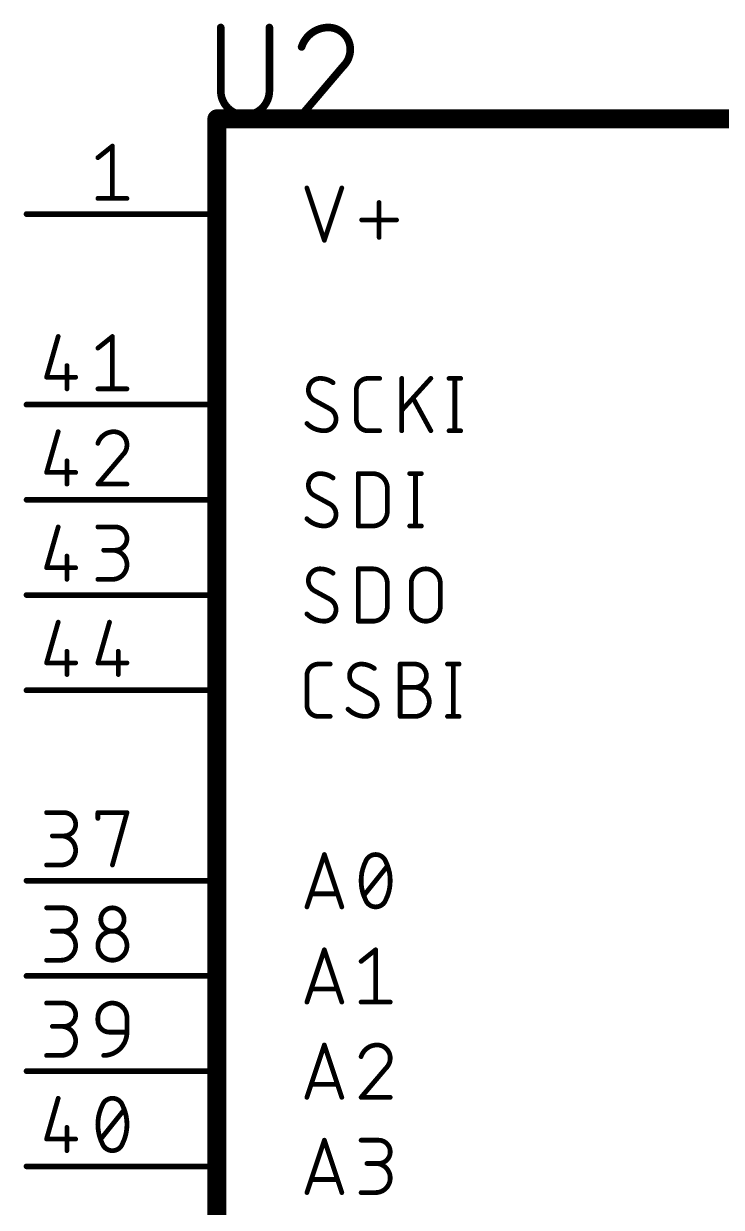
# Model space of a CAD drawing. Extents: x -75 to 101, y 0 to 115.
# Drawn here: x 63.42 to 82.04, y 75.11 to 106.68 of the extents above; entities that cross this region are included whole.
import ezdxf

# ---------------------------------------------------------------- set-up
doc = ezdxf.new("R2010")
doc.units = 0
doc.layers.add('94', color=12, linetype='CONTINUOUS')
doc.layers.add('95', color=251, linetype='CONTINUOUS')

msp = doc.modelspace()

# ---------------------------------------------------------------- linework, layer by layer
at = {"layer": '94'}
for points, const_width in [([(68.58, 7.62), (68.58, 104.14)], 0.508), ([(68.58, 104.14), (88.9, 104.14)], 0.508), ([(63.5, 101.6), (68.58, 101.6)], 0.1524), ([(63.5, 96.52), (68.58, 96.52)], 0.1524), ([(63.5, 93.98), (68.58, 93.98)], 0.1524), ([(63.5, 91.44), (68.58, 91.44)], 0.1524), ([(63.5, 88.9), (68.58, 88.9)], 0.1524), ([(63.5, 83.82), (68.58, 83.82)], 0.1524), ([(63.5, 81.28), (68.58, 81.28)], 0.1524), ([(63.5, 78.74), (68.58, 78.74)], 0.1524), ([(63.5, 76.2), (68.58, 76.2)], 0.1524)]:
    msp.add_lwpolyline(points, dxfattribs=dict(at, const_width=const_width))
for points, const_width in [([(68.707, 104.14, 1), (68.453, 104.14)], 0.254), ([(68.58, 104.267, 1), (68.58, 104.013)], 0.254), ([(63.5, 101.6381, 1), (63.5, 101.5619)], 0.0762), ([(68.58, 101.5619, 1), (68.58, 101.6381)], 0.0762), ([(63.5, 96.5581, 1), (63.5, 96.4819)], 0.0762), ([(68.58, 96.4819, 1), (68.58, 96.5581)], 0.0762), ([(63.5, 94.0181, 1), (63.5, 93.9419)], 0.0762), ([(68.58, 93.9419, 1), (68.58, 94.0181)], 0.0762), ([(63.5, 91.4781, 1), (63.5, 91.4019)], 0.0762), ([(68.58, 91.4019, 1), (68.58, 91.4781)], 0.0762), ([(63.5, 88.9381, 1), (63.5, 88.8619)], 0.0762), ([(68.58, 88.8619, 1), (68.58, 88.9381)], 0.0762), ([(63.5, 83.8581, 1), (63.5, 83.7819)], 0.0762), ([(68.58, 83.7819, 1), (68.58, 83.8581)], 0.0762), ([(63.5, 81.3181, 1), (63.5, 81.2419)], 0.0762), ([(68.58, 81.2419, 1), (68.58, 81.3181)], 0.0762), ([(63.5, 78.7781, 1), (63.5, 78.7019)], 0.0762), ([(68.58, 78.7019, 1), (68.58, 78.7781)], 0.0762), ([(63.5, 76.2381, 1), (63.5, 76.1619)], 0.0762), ([(68.58, 76.1619, 1), (68.58, 76.2381)], 0.0762)]:
    msp.add_lwpolyline(points, format="xyb", dxfattribs=dict(at, const_width=const_width))
at = {"layer": '95'}
for points, const_width in [([(68.6816, 106.5784), (68.6816, 104.8907)], 0.2032), ([(69.9798, 104.8907), (69.9798, 106.5784)], 0.2032), ([(71.9426, 105.5398), (70.8391, 104.2416)], 0.2032), ([(70.8391, 104.2416), (72.1373, 104.2416)], 0.2032), ([(65.4036, 103.1057), (65.7916, 103.4161)], 0.127), ([(65.7916, 103.4161), (65.7916, 102.0191)], 0.127), ([(70.9803, 102.2985), (71.446, 100.9015)], 0.127), ([(71.446, 100.9015), (71.9116, 102.2985)], 0.127), ([(65.4036, 102.0191), (66.1797, 102.0191)], 0.127), ([(72.9061, 100.9791), (72.9061, 101.9104)], 0.127), ([(72.4404, 101.4448), (73.3717, 101.4448)], 0.127), ([(64.3452, 98.3361), (64.0347, 97.2495)], 0.127), ([(65.4036, 98.0257), (65.7916, 98.3361)], 0.127), ([(65.7916, 98.3361), (65.7916, 96.9391)], 0.127), ([(64.578, 97.56), (64.578, 96.9391)], 0.127), ([(64.0347, 97.2495), (64.8108, 97.2495)], 0.127), ([(72.61, 97.2185), (72.9204, 97.2185)], 0.127), ([(73.5104, 95.8215), (73.5104, 97.2185)], 0.127), ([(74.2865, 97.2185), (73.5104, 96.3648)], 0.127), ([(74.7721, 97.2185), (75.0826, 97.2185)], 0.127), ([(74.9274, 97.2185), (74.9274, 95.8215)], 0.127), ([(65.4036, 96.9391), (66.1797, 96.9391)], 0.127), ([(72.2995, 96.1319), (72.2995, 96.9081)], 0.127), ([(71.6012, 96.4036), (71.1743, 96.6364)], 0.127), ([(74.2865, 95.8215), (73.8208, 96.6752)], 0.127), ([(64.3452, 95.7961), (64.0347, 94.7095)], 0.127), ([(72.9204, 95.8215), (72.61, 95.8215)], 0.127), ([(74.7721, 95.8215), (75.0826, 95.8215)], 0.127), ([(64.578, 95.02), (64.578, 94.3991)], 0.127), ([(66.0633, 95.1752), (65.4036, 94.3991)], 0.127), ([(64.0347, 94.7095), (64.8108, 94.7095)], 0.127), ([(72.3492, 93.2815), (72.3492, 94.6785)], 0.127), ([(72.3492, 94.6785), (72.7372, 94.6785)], 0.127), ([(73.7227, 94.6785), (74.0331, 94.6785)], 0.127), ([(73.8779, 94.6785), (73.8779, 93.2815)], 0.127), ([(65.4036, 94.3991), (66.1797, 94.3991)], 0.127), ([(71.6012, 93.8636), (71.1743, 94.0964)], 0.127), ([(73.1253, 94.2904), (73.1253, 93.6696)], 0.127), ([(64.3452, 93.2561), (64.0347, 92.1695)], 0.127), ([(65.4036, 93.2561), (65.8693, 93.2561)], 0.127), ([(72.7372, 93.2815), (72.3492, 93.2815)], 0.127), ([(73.7227, 93.2815), (74.0331, 93.2815)], 0.127), ([(64.578, 92.48), (64.578, 91.8591)], 0.127), ([(65.8693, 92.6352), (65.5588, 92.6352)], 0.127), ([(64.0347, 92.1695), (64.8108, 92.1695)], 0.127), ([(72.3492, 90.7415), (72.3492, 92.1385)], 0.127), ([(72.3492, 92.1385), (72.7372, 92.1385)], 0.127), ([(65.4036, 91.8591), (65.7916, 91.8591)], 0.127), ([(71.6012, 91.3236), (71.1743, 91.5564)], 0.127), ([(73.1253, 91.7504), (73.1253, 91.1296)], 0.127), ([(73.7636, 91.1296), (73.7636, 91.7504)], 0.127), ([(74.5397, 91.7504), (74.5397, 91.1296)], 0.127), ([(64.3452, 90.7161), (64.0347, 89.6295)], 0.127), ([(65.714, 90.7161), (65.4036, 89.6295)], 0.127), ([(72.7372, 90.7415), (72.3492, 90.7415)], 0.127), ([(64.578, 89.94), (64.578, 89.3191)], 0.127), ([(65.9469, 89.94), (65.9469, 89.3191)], 0.127), ([(64.0347, 89.6295), (64.8108, 89.6295)], 0.127), ([(65.4036, 89.6295), (66.1797, 89.6295)], 0.127), ([(70.9803, 88.5119), (70.9803, 89.2881)], 0.127), ([(71.2907, 89.5985), (71.6012, 89.5985)], 0.127), ([(73.4687, 88.2015), (73.4687, 89.5985)], 0.127), ([(73.4687, 89.5985), (73.8568, 89.5985)], 0.127), ([(74.7305, 89.5985), (75.041, 89.5985)], 0.127), ([(74.8857, 89.5985), (74.8857, 88.2015)], 0.127), ([(72.7003, 88.7836), (72.2734, 89.0164)], 0.127), ([(73.4687, 88.9776), (73.8568, 88.9776)], 0.127), ([(71.6012, 88.2015), (71.2907, 88.2015)], 0.127), ([(73.8568, 88.2015), (73.4687, 88.2015)], 0.127), ([(74.7305, 88.2015), (75.041, 88.2015)], 0.127), ([(64.0347, 85.6361), (64.5004, 85.6361)], 0.127), ([(65.4036, 85.4809), (65.4036, 85.6361)], 0.127), ([(65.4036, 85.6361), (66.1797, 85.6361)], 0.127), ([(66.1797, 85.6361), (65.7916, 84.2391)], 0.127), ([(64.5004, 85.0152), (64.19, 85.0152)], 0.127), ([(64.0347, 84.2391), (64.4228, 84.2391)], 0.127), ([(70.9803, 83.1215), (71.446, 84.5185)], 0.127), ([(71.446, 84.5185), (71.9116, 83.1215)], 0.127), ([(72.5044, 83.4319), (73.1253, 84.2081)], 0.127), ([(71.7952, 83.4708), (71.0967, 83.4708)], 0.127), ([(64.0347, 83.0961), (64.5004, 83.0961)], 0.127), ([(64.5004, 82.4752), (64.19, 82.4752)], 0.127), ([(70.9803, 80.5815), (71.446, 81.9785)], 0.127), ([(71.446, 81.9785), (71.9116, 80.5815)], 0.127), ([(72.4268, 81.6681), (72.8148, 81.9785)], 0.127), ([(72.8148, 81.9785), (72.8148, 80.5815)], 0.127), ([(64.0347, 81.6991), (64.4228, 81.6991)], 0.127), ([(71.7952, 80.9308), (71.0967, 80.9308)], 0.127), ([(64.0347, 80.5561), (64.5004, 80.5561)], 0.127), ([(72.4268, 80.5815), (73.2029, 80.5815)], 0.127), ([(65.4036, 80.0904), (65.4036, 80.168)], 0.127), ([(66.1797, 80.168), (66.1797, 79.78)], 0.127), ([(64.5004, 79.9352), (64.19, 79.9352)], 0.127), ([(66.1797, 79.78), (65.714, 79.78)], 0.127), ([(70.9803, 78.0415), (71.446, 79.4385)], 0.127), ([(71.446, 79.4385), (71.9116, 78.0415)], 0.127), ([(64.0347, 79.1591), (64.4228, 79.1591)], 0.127), ([(73.0865, 78.8176), (72.4268, 78.0415)], 0.127), ([(71.7952, 78.3907), (71.0967, 78.3907)], 0.127), ([(64.3452, 78.0161), (64.0347, 76.9295)], 0.127), ([(72.4268, 78.0415), (73.2029, 78.0415)], 0.127), ([(65.4812, 76.9295), (66.1021, 77.7057)], 0.127), ([(64.578, 77.24), (64.578, 76.6191)], 0.127), ([(64.0347, 76.9295), (64.8108, 76.9295)], 0.127), ([(70.9803, 75.5015), (71.446, 76.8985)], 0.127), ([(71.446, 76.8985), (71.9116, 75.5015)], 0.127), ([(72.4268, 76.8985), (72.8924, 76.8985)], 0.127), ([(72.8924, 76.2776), (72.582, 76.2776)], 0.127), ([(71.7952, 75.8508), (71.0967, 75.8508)], 0.127), ([(72.4268, 75.5015), (72.8148, 75.5015)], 0.127)]:
    msp.add_lwpolyline(points, dxfattribs=dict(at, const_width=const_width))
for points, const_width in [([(68.7324, 106.5784, 1), (68.6308, 106.5784)], 0.1016), ([(70.0306, 106.5784, 1), (69.929, 106.5784)], 0.1016), ([(71.5531, 106.5784, 0.3252), (70.8391, 106.0591)], 0.2032), ([(72.1373, 105.9942, 0.4142), (71.5531, 106.5784)], 0.2032), ([(71.5531, 106.6292, 1), (71.5531, 106.5276)], 0.1016), ([(71.5531, 106.5276, 1), (71.5531, 106.6292)], 0.1016), ([(70.7907, 106.0748, 1), (70.8874, 106.0435)], 0.1016), ([(71.9426, 105.5398, 0.2053), (72.1373, 105.9942)], 0.2032), ([(72.1881, 105.9942, 1), (72.0865, 105.9942)], 0.1016), ([(72.0865, 105.9942, 1), (72.1881, 105.9942)], 0.1016), ([(71.9075, 105.5766, 1), (71.9776, 105.503)], 0.1016), ([(71.9813, 105.5069, 1), (71.9039, 105.5727)], 0.1016), ([(68.6816, 104.8907, 1), (69.9798, 104.8907)], 0.2032), ([(68.7324, 104.8907, 1), (68.6308, 104.8907)], 0.1016), ([(68.6308, 104.8907, 1), (68.7324, 104.8907)], 0.1016), ([(70.0306, 104.8907, 1), (69.929, 104.8907)], 0.1016), ([(69.929, 104.8907, 1), (70.0306, 104.8907)], 0.1016), ([(70.8391, 104.2924, 1), (70.8391, 104.1908)], 0.1016), ([(70.8004, 104.2745, 1), (70.8778, 104.2087)], 0.1016), ([(72.1373, 104.1908, 1), (72.1373, 104.2924)], 0.1016), ([(65.8234, 103.4161, 1), (65.7599, 103.4161)], 0.0635), ([(65.8115, 103.3913, 1), (65.7718, 103.4409)], 0.0635), ([(65.3838, 103.1304, 1), (65.4234, 103.0809)], 0.0635), ([(71.0104, 102.3085, 1), (70.9502, 102.2885)], 0.0635), ([(71.9418, 102.2885, 1), (71.8815, 102.3085)], 0.0635), ([(65.4036, 102.0509, 1), (65.4036, 101.9874)], 0.0635), ([(65.7599, 102.0191, 1), (65.8234, 102.0191)], 0.0635), ([(66.1797, 101.9874, 1), (66.1797, 102.0509)], 0.0635), ([(72.9378, 101.9104, 1), (72.8743, 101.9104)], 0.0635), ([(72.4404, 101.4765, 1), (72.4404, 101.413)], 0.0635), ([(73.3717, 101.413, 1), (73.3717, 101.4765)], 0.0635), ([(71.4158, 100.9115, 1), (71.4761, 100.8915)], 0.0635), ([(71.4158, 100.8915, 1), (71.4761, 100.9115)], 0.0635), ([(72.8743, 100.9791, 1), (72.9378, 100.9791)], 0.0635), ([(64.3757, 98.3274, 1), (64.3147, 98.3448)], 0.0635), ([(65.8234, 98.3361, 1), (65.7599, 98.3361)], 0.0635), ([(65.8115, 98.3113, 1), (65.7718, 98.3609)], 0.0635), ([(65.3838, 98.0504, 1), (65.4234, 98.0009)], 0.0635), ([(64.6098, 97.56, 1), (64.5463, 97.56)], 0.0635), ([(64.0347, 97.2813, 1), (64.0347, 97.2178)], 0.0635), ([(64.0042, 97.2583, 1), (64.0653, 97.2408)], 0.0635), ([(64.8108, 97.2178, 1), (64.8108, 97.2813)], 0.0635), ([(71.3295, 97.2185, 0.4142), (71.0191, 96.9081)], 0.127), ([(71.6788, 97.1021, 0.1623), (71.3295, 97.2185)], 0.127), ([(71.3296, 97.2502, 1), (71.3295, 97.1868)], 0.0635), ([(71.3295, 97.1867, 1), (71.3296, 97.2502)], 0.0635), ([(72.61, 97.2185, 0.4142), (72.2995, 96.9081)], 0.127), ([(72.61, 97.2503, 1), (72.61, 97.1868)], 0.0635), ([(72.61, 97.1868, 1), (72.61, 97.2502)], 0.0635), ([(72.9204, 97.1868, 1), (72.9204, 97.2503)], 0.0635), ([(73.5421, 97.2185, 1), (73.4786, 97.2185)], 0.0635), ([(74.31, 97.1971, 1), (74.263, 97.2399)], 0.0635), ([(74.7721, 97.2503, 1), (74.7721, 97.1868)], 0.0635), ([(74.9591, 97.2185, 1), (74.8956, 97.2185)], 0.0635), ([(75.0826, 97.1868, 1), (75.0826, 97.2503)], 0.0635), ([(64.5463, 96.9391, 1), (64.6098, 96.9391)], 0.0635), ([(65.4036, 96.9709, 1), (65.4036, 96.9074)], 0.0635), ([(65.7599, 96.9391, 1), (65.8234, 96.9391)], 0.0635), ([(66.1797, 96.9074, 1), (66.1797, 96.9709)], 0.0635), ([(71.0191, 96.9081, 0.2656), (71.1743, 96.6364)], 0.127), ([(71.0509, 96.9081, 1), (70.9874, 96.9081)], 0.0635), ([(70.9874, 96.9081, 1), (71.0509, 96.9081)], 0.0635), ([(71.6598, 97.0767, 1), (71.6978, 97.1275)], 0.0635), ([(72.3313, 96.9081, 1), (72.2678, 96.9081)], 0.0635), ([(72.2678, 96.9081, 1), (72.3313, 96.9081)], 0.0635), ([(71.1895, 96.6643, 1), (71.1591, 96.6085)], 0.0635), ([(71.1582, 96.6091, 1), (71.1904, 96.6638)], 0.0635), ([(73.8487, 96.6904, 1), (73.7929, 96.66)], 0.0635), ([(71.7564, 96.1319, 0.2656), (71.6012, 96.4036)], 0.127), ([(71.6173, 96.4309, 1), (71.5851, 96.3762)], 0.0635), ([(71.586, 96.3757, 1), (71.6164, 96.4315)], 0.0635), ([(73.4869, 96.3861, 1), (73.5338, 96.3434)], 0.0635), ([(70.9803, 96.0155, 0.2), (71.446, 95.8215)], 0.127), ([(71.0028, 96.0379, 1), (70.9578, 95.9932)], 0.0635), ([(71.446, 95.8215, 0.4142), (71.7564, 96.1319)], 0.127), ([(71.7882, 96.1319, 1), (71.7247, 96.1319)], 0.0635), ([(71.7247, 96.1319, 1), (71.7882, 96.1319)], 0.0635), ([(72.2995, 96.1319, 0.4142), (72.61, 95.8215)], 0.127), ([(72.3313, 96.1319, 1), (72.2678, 96.1319)], 0.0635), ([(72.2678, 96.1319, 1), (72.3313, 96.1319)], 0.0635), ([(64.3757, 95.7874, 1), (64.3147, 95.8048)], 0.0635), ([(65.8304, 95.7961, 0.3252), (65.4036, 95.4857)], 0.127), ([(65.8304, 95.8279, 1), (65.8304, 95.7644)], 0.0635), ([(66.1797, 95.4468, 0.4142), (65.8304, 95.7961)], 0.127), ([(65.8305, 95.7644, 1), (65.8304, 95.8278)], 0.0635), ([(71.446, 95.8533, 1), (71.446, 95.7897)], 0.0635), ([(71.446, 95.7898, 1), (71.446, 95.8532)], 0.0635), ([(72.61, 95.8533, 1), (72.61, 95.7897)], 0.0635), ([(72.61, 95.7897, 1), (72.61, 95.8533)], 0.0635), ([(72.9204, 95.7897, 1), (72.9204, 95.8533)], 0.0635), ([(73.4786, 95.8215, 1), (73.5421, 95.8215)], 0.0635), ([(74.2586, 95.8063, 1), (74.3143, 95.8367)], 0.0635), ([(74.7721, 95.8533, 1), (74.7721, 95.7897)], 0.0635), ([(74.8956, 95.8215, 1), (74.9591, 95.8215)], 0.0635), ([(75.0826, 95.7897, 1), (75.0826, 95.8533)], 0.0635), ([(65.3734, 95.4954, 1), (65.4338, 95.4759)], 0.0635), ([(66.0633, 95.1752, 0.2053), (66.1797, 95.4468)], 0.127), ([(66.2114, 95.4468, 1), (66.148, 95.4469)], 0.0635), ([(66.1479, 95.4468, 1), (66.2114, 95.4468)], 0.0635), ([(64.6098, 95.02, 1), (64.5463, 95.02)], 0.0635), ([(66.0414, 95.1982, 1), (66.0852, 95.1522)], 0.0635), ([(66.0875, 95.1546, 1), (66.0391, 95.1958)], 0.0635), ([(64.0347, 94.7413, 1), (64.0347, 94.6778)], 0.0635), ([(64.0042, 94.7183, 1), (64.0653, 94.7008)], 0.0635), ([(64.8108, 94.6778, 1), (64.8108, 94.7413)], 0.0635), ([(71.3295, 94.6785, 0.4142), (71.0191, 94.3681)], 0.127), ([(71.6788, 94.5621, 0.1623), (71.3295, 94.6785)], 0.127), ([(71.3296, 94.7102, 1), (71.3295, 94.6468)], 0.0635), ([(71.3295, 94.6467, 1), (71.3296, 94.7102)], 0.0635), ([(72.3492, 94.7103, 1), (72.3492, 94.6467)], 0.0635), ([(72.3809, 94.6785, 1), (72.3174, 94.6785)], 0.0635), ([(72.7372, 94.7103, 1), (72.7372, 94.6467)], 0.0635), ([(73.1253, 94.2904, 0.4142), (72.7372, 94.6785)], 0.127), ([(72.7372, 94.6467, 1), (72.7372, 94.7103)], 0.0635), ([(73.7227, 94.7103, 1), (73.7227, 94.6467)], 0.0635), ([(73.9097, 94.6785, 1), (73.8462, 94.6785)], 0.0635), ([(74.0331, 94.6467, 1), (74.0331, 94.7103)], 0.0635), ([(64.5463, 94.3991, 1), (64.6098, 94.3991)], 0.0635), ([(65.4036, 94.4309, 1), (65.4036, 94.3674)], 0.0635), ([(65.3794, 94.4197, 1), (65.4278, 94.3785)], 0.0635), ([(66.1797, 94.3674, 1), (66.1797, 94.4309)], 0.0635), ([(71.0191, 94.3681, 0.2656), (71.1743, 94.0964)], 0.127), ([(71.0509, 94.3681, 1), (70.9874, 94.3681)], 0.0635), ([(71.6598, 94.5367, 1), (71.6978, 94.5875)], 0.0635), ([(70.9874, 94.3681, 1), (71.0509, 94.3681)], 0.0635), ([(71.1895, 94.1243, 1), (71.1591, 94.0685)], 0.0635), ([(71.1582, 94.0691, 1), (71.1904, 94.1238)], 0.0635), ([(73.157, 94.2904, 1), (73.0935, 94.2904)], 0.0635), ([(73.0935, 94.2904, 1), (73.157, 94.2904)], 0.0635), ([(71.7564, 93.5919, 0.2656), (71.6012, 93.8636)], 0.127), ([(71.6173, 93.8909, 1), (71.5851, 93.8362)], 0.0635), ([(71.586, 93.8357, 1), (71.6164, 93.8915)], 0.0635), ([(70.9803, 93.4755, 0.2), (71.446, 93.2815)], 0.127), ([(71.0028, 93.4979, 1), (70.9578, 93.4532)], 0.0635), ([(71.446, 93.2815, 0.4142), (71.7564, 93.5919)], 0.127), ([(71.7882, 93.5919, 1), (71.7247, 93.5919)], 0.0635), ([(71.7247, 93.5919, 1), (71.7882, 93.5919)], 0.0635), ([(72.7372, 93.2815, 0.4142), (73.1253, 93.6696)], 0.127), ([(73.157, 93.6696, 1), (73.0935, 93.6696)], 0.0635), ([(73.0935, 93.6696, 1), (73.157, 93.6696)], 0.0635), ([(64.3757, 93.2474, 1), (64.3147, 93.2648)], 0.0635), ([(65.4036, 93.2879, 1), (65.4036, 93.2244)], 0.0635), ([(65.8693, 92.6352, 1), (65.8693, 93.2561)], 0.127), ([(65.8693, 93.2879, 1), (65.8693, 93.2244)], 0.0635), ([(65.8693, 93.2244, 1), (65.8693, 93.2879)], 0.0635), ([(71.446, 93.3133, 1), (71.446, 93.2498)], 0.0635), ([(71.446, 93.2498, 1), (71.446, 93.3132)], 0.0635), ([(72.3492, 93.3133, 1), (72.3492, 93.2498)], 0.0635), ([(72.3174, 93.2815, 1), (72.3809, 93.2815)], 0.0635), ([(72.7372, 93.3132, 1), (72.7372, 93.2498)], 0.0635), ([(72.7372, 93.2498, 1), (72.7372, 93.3133)], 0.0635), ([(73.7227, 93.3133, 1), (73.7227, 93.2498)], 0.0635), ([(73.8462, 93.2815, 1), (73.9097, 93.2815)], 0.0635), ([(74.0331, 93.2498, 1), (74.0331, 93.3133)], 0.0635), ([(64.6098, 92.48, 1), (64.5463, 92.48)], 0.0635), ([(65.5588, 92.667, 1), (65.5588, 92.6035)], 0.0635), ([(65.7916, 92.667, 1), (65.7916, 92.6035)], 0.0635), ([(65.7916, 91.8591, 1), (65.7916, 92.6352)], 0.127), ([(65.8693, 92.667, 1), (65.8693, 92.6035)], 0.0635), ([(65.8693, 92.6035, 1), (65.8693, 92.667)], 0.0635), ([(64.0347, 92.2013, 1), (64.0347, 92.1378)], 0.0635), ([(64.0042, 92.1783, 1), (64.0653, 92.1608)], 0.0635), ([(64.8108, 92.1378, 1), (64.8108, 92.2013)], 0.0635), ([(71.3295, 92.1385, 0.4142), (71.0191, 91.8281)], 0.127), ([(71.6788, 92.0221, 0.1623), (71.3295, 92.1385)], 0.127), ([(71.3296, 92.1702, 1), (71.3295, 92.1068)], 0.0635), ([(71.3295, 92.1067, 1), (71.3296, 92.1702)], 0.0635), ([(72.3809, 92.1385, 1), (72.3174, 92.1385)], 0.0635), ([(72.3492, 92.1703, 1), (72.3492, 92.1068)], 0.0635), ([(73.1253, 91.7504, 0.4142), (72.7372, 92.1385)], 0.127), ([(72.7372, 92.1703, 1), (72.7372, 92.1068)], 0.0635), ([(72.7372, 92.1068, 1), (72.7372, 92.1703)], 0.0635), ([(74.5397, 91.7504, 1), (73.7636, 91.7504)], 0.127), ([(64.5463, 91.8591, 1), (64.6098, 91.8591)], 0.0635), ([(65.4036, 91.8909, 1), (65.4036, 91.8273)], 0.0635), ([(65.7916, 91.8909, 1), (65.7916, 91.8273)], 0.0635), ([(65.7916, 91.8273, 1), (65.7916, 91.8909)], 0.0635), ([(71.0191, 91.8281, 0.2656), (71.1743, 91.5564)], 0.127), ([(71.0509, 91.8281, 1), (70.9874, 91.8281)], 0.0635), ([(71.6598, 91.9967, 1), (71.6978, 92.0475)], 0.0635), ([(70.9874, 91.8281, 1), (71.0509, 91.8281)], 0.0635), ([(71.1895, 91.5843, 1), (71.1591, 91.5285)], 0.0635), ([(71.1582, 91.5291, 1), (71.1904, 91.5838)], 0.0635), ([(73.157, 91.7504, 1), (73.0935, 91.7504)], 0.0635), ([(73.0935, 91.7504, 1), (73.157, 91.7504)], 0.0635), ([(73.7954, 91.7504, 1), (73.7319, 91.7504)], 0.0635), ([(73.7319, 91.7504, 1), (73.7954, 91.7504)], 0.0635), ([(74.5715, 91.7504, 1), (74.508, 91.7504)], 0.0635), ([(74.508, 91.7504, 1), (74.5715, 91.7504)], 0.0635), ([(71.7564, 91.0519, 0.2656), (71.6012, 91.3236)], 0.127), ([(71.6173, 91.3509, 1), (71.5851, 91.2962)], 0.0635), ([(71.586, 91.2957, 1), (71.6164, 91.3515)], 0.0635), ([(70.9803, 90.9355, 0.2), (71.446, 90.7415)], 0.127), ([(71.0028, 90.9579, 1), (70.9578, 90.9132)], 0.0635), ([(71.446, 90.7415, 0.4142), (71.7564, 91.0519)], 0.127), ([(71.7882, 91.0519, 1), (71.7247, 91.0519)], 0.0635), ([(71.7247, 91.0519, 1), (71.7882, 91.0519)], 0.0635), ([(72.7372, 90.7415, 0.4142), (73.1253, 91.1296)], 0.127), ([(73.157, 91.1296, 1), (73.0935, 91.1296)], 0.0635), ([(73.0935, 91.1296, 1), (73.157, 91.1296)], 0.0635), ([(73.7636, 91.1296, 1), (74.5397, 91.1296)], 0.127), ([(73.7954, 91.1296, 1), (73.7319, 91.1296)], 0.0635), ([(73.7319, 91.1296, 1), (73.7954, 91.1296)], 0.0635), ([(74.5715, 91.1296, 1), (74.508, 91.1296)], 0.0635), ([(74.508, 91.1296, 1), (74.5715, 91.1296)], 0.0635), ([(64.3757, 90.7074, 1), (64.3147, 90.7248)], 0.0635), ([(65.7446, 90.7074, 1), (65.6835, 90.7248)], 0.0635), ([(71.446, 90.7733, 1), (71.446, 90.7097)], 0.0635), ([(71.446, 90.7098, 1), (71.446, 90.7732)], 0.0635), ([(72.3492, 90.7733, 1), (72.3492, 90.7097)], 0.0635), ([(72.3174, 90.7415, 1), (72.3809, 90.7415)], 0.0635), ([(72.7372, 90.7732, 1), (72.7372, 90.7098)], 0.0635), ([(72.7372, 90.7097, 1), (72.7372, 90.7733)], 0.0635), ([(64.6098, 89.94, 1), (64.5463, 89.94)], 0.0635), ([(65.9786, 89.94, 1), (65.9151, 89.94)], 0.0635), ([(64.0347, 89.6613, 1), (64.0347, 89.5978)], 0.0635), ([(64.0042, 89.6383, 1), (64.0653, 89.6208)], 0.0635), ([(64.8108, 89.5978, 1), (64.8108, 89.6613)], 0.0635), ([(65.4036, 89.6613, 1), (65.4036, 89.5978)], 0.0635), ([(65.3731, 89.6383, 1), (65.4341, 89.6208)], 0.0635), ([(66.1797, 89.5978, 1), (66.1797, 89.6613)], 0.0635), ([(64.5463, 89.3191, 1), (64.6098, 89.3191)], 0.0635), ([(65.9151, 89.3191, 1), (65.9786, 89.3191)], 0.0635), ([(71.0121, 89.2881, 1), (70.9485, 89.2881)], 0.0635), ([(71.2907, 89.5985, 0.4142), (70.9803, 89.2881)], 0.127), ([(71.2907, 89.6303, 1), (71.2907, 89.5667)], 0.0635), ([(71.2907, 89.5668, 1), (71.2907, 89.6302)], 0.0635), ([(71.6012, 89.5667, 1), (71.6012, 89.6303)], 0.0635), ([(72.1499, 89.2881, 1), (72.0864, 89.2881)], 0.0635), ([(72.4286, 89.5985, 0.4142), (72.1182, 89.2881)], 0.127), ([(72.1182, 89.2881, 0.2656), (72.2734, 89.0164)], 0.127), ([(72.7779, 89.4821, 0.1623), (72.4286, 89.5985)], 0.127), ([(72.4286, 89.6302, 1), (72.4286, 89.5668)], 0.0635), ([(72.4286, 89.5667, 1), (72.4286, 89.6302)], 0.0635), ([(72.7588, 89.4567, 1), (72.7969, 89.5075)], 0.0635), ([(73.4687, 89.6303, 1), (73.4687, 89.5667)], 0.0635), ([(73.5005, 89.5985, 1), (73.437, 89.5985)], 0.0635), ([(73.8568, 89.6303, 1), (73.8568, 89.5667)], 0.0635), ([(73.8568, 88.9776, 1), (73.8568, 89.5985)], 0.127), ([(73.8568, 89.5667, 1), (73.8568, 89.6303)], 0.0635), ([(74.7305, 89.6303, 1), (74.7305, 89.5667)], 0.0635), ([(74.9175, 89.5985, 1), (74.854, 89.5985)], 0.0635), ([(75.041, 89.5667, 1), (75.041, 89.6303)], 0.0635), ([(70.9485, 89.2881, 1), (71.0121, 89.2881)], 0.0635), ([(72.0864, 89.2881, 1), (72.1499, 89.2881)], 0.0635), ([(72.2886, 89.0443, 1), (72.2582, 88.9885)], 0.0635), ([(72.2573, 88.9891, 1), (72.2895, 89.0438)], 0.0635), ([(73.4687, 89.0094, 1), (73.4687, 88.9459)], 0.0635), ([(73.8568, 89.0094, 1), (73.8568, 88.9459)], 0.0635), ([(73.8568, 89.0094, 1), (73.8568, 88.9459)], 0.0635), ([(73.8568, 88.2015, 1), (73.8568, 88.9776)], 0.127), ([(73.8568, 88.9459, 1), (73.8568, 89.0094)], 0.0635), ([(72.8555, 88.5119, 0.2656), (72.7003, 88.7836)], 0.127), ([(72.7164, 88.8109, 1), (72.6842, 88.7562)], 0.0635), ([(72.6851, 88.7557, 1), (72.7155, 88.8115)], 0.0635), ([(71.0121, 88.5119, 1), (70.9485, 88.5119)], 0.0635), ([(70.9485, 88.5119, 1), (71.0121, 88.5119)], 0.0635), ([(70.9803, 88.5119, 0.4142), (71.2907, 88.2015)], 0.127), ([(72.0794, 88.3955, 0.2), (72.5451, 88.2015)], 0.127), ([(72.1019, 88.4179, 1), (72.0568, 88.3732)], 0.0635), ([(72.5451, 88.2015, 0.4142), (72.8555, 88.5119)], 0.127), ([(72.8872, 88.5119, 1), (72.8237, 88.5119)], 0.0635), ([(72.8237, 88.5119, 1), (72.8872, 88.5119)], 0.0635), ([(71.2907, 88.2333, 1), (71.2907, 88.1698)], 0.0635), ([(71.2907, 88.1698, 1), (71.2907, 88.2333)], 0.0635), ([(71.6012, 88.1698, 1), (71.6012, 88.2333)], 0.0635), ([(72.5451, 88.2333, 1), (72.5451, 88.1698)], 0.0635), ([(72.545, 88.1698, 1), (72.5451, 88.2332)], 0.0635), ([(73.4687, 88.2333, 1), (73.4687, 88.1698)], 0.0635), ([(73.437, 88.2015, 1), (73.5005, 88.2015)], 0.0635), ([(73.8568, 88.2332, 1), (73.8568, 88.1697)], 0.0635), ([(73.8568, 88.1698, 1), (73.8568, 88.2333)], 0.0635), ([(74.7305, 88.2333, 1), (74.7305, 88.1698)], 0.0635), ([(74.854, 88.2015, 1), (74.9175, 88.2015)], 0.0635), ([(75.041, 88.1698, 1), (75.041, 88.2333)], 0.0635), ([(64.0347, 85.6679, 1), (64.0347, 85.6043)], 0.0635), ([(64.5004, 85.6679, 1), (64.5004, 85.6043)], 0.0635), ([(64.5004, 85.0152, 1), (64.5004, 85.6361)], 0.127), ([(64.5004, 85.6043, 1), (64.5004, 85.6679)], 0.0635), ([(65.4036, 85.6679, 1), (65.4036, 85.6043)], 0.0635), ([(65.4353, 85.6361, 1), (65.3718, 85.6361)], 0.0635), ([(66.2103, 85.6276, 1), (66.1491, 85.6446)], 0.0635), ([(66.1797, 85.6043, 1), (66.1797, 85.6679)], 0.0635), ([(65.3718, 85.4809, 1), (65.4353, 85.4809)], 0.0635), ([(64.19, 85.047, 1), (64.19, 84.9835)], 0.0635), ([(64.4228, 84.2391, 1), (64.4228, 85.0152)], 0.127), ([(64.4228, 85.047, 1), (64.4228, 84.9835)], 0.0635), ([(64.5004, 85.047, 1), (64.5004, 84.9835)], 0.0635), ([(64.5004, 84.9835, 1), (64.5004, 85.047)], 0.0635), ([(64.0347, 84.2709, 1), (64.0347, 84.2074)], 0.0635), ([(64.4228, 84.2709, 1), (64.4228, 84.2074)], 0.0635), ([(64.4228, 84.2074, 1), (64.4228, 84.2709)], 0.0635), ([(71.4761, 84.5285, 1), (71.4158, 84.5085)], 0.0635), ([(71.4761, 84.5085, 1), (71.4158, 84.5285)], 0.0635), ([(72.5432, 84.3245, 0.1139), (72.4268, 83.82)], 0.127), ([(72.5131, 84.3348, 1), (72.5732, 84.3142)], 0.0635), ([(72.8148, 84.5185, 0.3205), (72.5432, 84.3245)], 0.127), ([(72.5717, 84.3106, 1), (72.5146, 84.3384)], 0.0635), ([(73.0865, 84.3245, 0.3205), (72.8148, 84.5185)], 0.127), ([(72.8148, 84.5502, 1), (72.8148, 84.4868)], 0.0635), ([(72.8148, 84.4868, 1), (72.8148, 84.5502)], 0.0635), ([(73.115, 84.3384, 1), (73.0579, 84.3106)], 0.0635), ([(73.2029, 83.82, 0.1139), (73.0865, 84.3245)], 0.127), ([(73.0564, 84.3142, 1), (73.1165, 84.3348)], 0.0635), ([(65.7611, 84.2476, 1), (65.8222, 84.2306)], 0.0635), ([(73.1501, 84.1882, 1), (73.1005, 84.2279)], 0.0635), ([(72.4585, 83.82, 1), (72.395, 83.82)], 0.0635), ([(72.395, 83.82, 1), (72.4585, 83.82)], 0.0635), ([(72.4268, 83.82, 0.1139), (72.5432, 83.3155)], 0.127), ([(73.0865, 83.3155, 0.1139), (73.2029, 83.82)], 0.127), ([(73.2346, 83.82, 1), (73.1711, 83.82)], 0.0635), ([(73.1711, 83.82, 1), (73.2346, 83.82)], 0.0635), ([(71.0967, 83.5025, 1), (71.0967, 83.439)], 0.0635), ([(71.7952, 83.439, 1), (71.7952, 83.5025)], 0.0635), ([(72.4796, 83.4518, 1), (72.5292, 83.4121)], 0.0635), ([(72.5732, 83.3258, 1), (72.5131, 83.3052)], 0.0635), ([(72.5432, 83.3155, 0.3205), (72.8148, 83.1215)], 0.127), ([(72.5146, 83.3016, 1), (72.5717, 83.3294)], 0.0635), ([(72.8148, 83.1215, 0.3205), (73.0865, 83.3155)], 0.127), ([(73.0579, 83.3294, 1), (73.115, 83.3016)], 0.0635), ([(73.1165, 83.3052, 1), (73.0564, 83.3258)], 0.0635), ([(64.0347, 83.1279, 1), (64.0347, 83.0644)], 0.0635), ([(64.5004, 82.4752, 1), (64.5004, 83.0961)], 0.127), ([(64.5004, 83.1279, 1), (64.5004, 83.0644)], 0.0635), ([(64.5004, 83.0644, 1), (64.5004, 83.1279)], 0.0635), ([(66.1021, 82.7857, 1), (65.4812, 82.7857)], 0.127), ([(70.9502, 83.1315, 1), (71.0104, 83.1115)], 0.0635), ([(71.8815, 83.1115, 1), (71.9418, 83.1315)], 0.0635), ([(72.8148, 83.1532, 1), (72.8148, 83.0898)], 0.0635), ([(72.8148, 83.0898, 1), (72.8148, 83.1532)], 0.0635), ([(65.5129, 82.7857, 1), (65.4494, 82.7857)], 0.0635), ([(65.4494, 82.7857, 1), (65.513, 82.7857)], 0.0635), ([(65.4812, 82.7857, 1), (66.1021, 82.7857)], 0.127), ([(66.1338, 82.7857, 1), (66.0703, 82.7857)], 0.0635), ([(66.0703, 82.7857, 1), (66.1338, 82.7857)], 0.0635), ([(64.19, 82.507, 1), (64.19, 82.4435)], 0.0635), ([(64.4228, 82.507, 1), (64.4228, 82.4435)], 0.0635), ([(64.4228, 81.6991, 1), (64.4228, 82.4752)], 0.127), ([(64.5004, 82.507, 1), (64.5004, 82.4435)], 0.0635), ([(64.5004, 82.4435, 1), (64.5004, 82.507)], 0.0635), ([(66.1797, 82.0872, 1), (65.4036, 82.0872)], 0.127), ([(65.4353, 82.0872, 1), (65.3718, 82.0872)], 0.0635), ([(65.3718, 82.0872, 1), (65.4353, 82.0872)], 0.0635), ([(65.4036, 82.0872, 1), (66.1797, 82.0872)], 0.127), ([(66.2114, 82.0872, 1), (66.1479, 82.0872)], 0.0635), ([(66.1479, 82.0872, 1), (66.2114, 82.0872)], 0.0635), ([(71.4761, 81.9885, 1), (71.4158, 81.9685)], 0.0635), ([(71.4761, 81.9685, 1), (71.4158, 81.9885)], 0.0635), ([(72.8466, 81.9785, 1), (72.7831, 81.9785)], 0.0635), ([(72.8346, 81.9537, 1), (72.795, 82.0033)], 0.0635), ([(64.0347, 81.7309, 1), (64.0347, 81.6673)], 0.0635), ([(64.4228, 81.7309, 1), (64.4228, 81.6673)], 0.0635), ([(64.4228, 81.6673, 1), (64.4228, 81.7309)], 0.0635), ([(72.4069, 81.6928, 1), (72.4466, 81.6433)], 0.0635), ([(71.0967, 80.9625, 1), (71.0967, 80.899)], 0.0635), ([(71.7952, 80.899, 1), (71.7952, 80.9625)], 0.0635), ([(64.0347, 80.5879, 1), (64.0347, 80.5243)], 0.0635), ([(64.5004, 80.5879, 1), (64.5004, 80.5243)], 0.0635), ([(64.5004, 79.9352, 1), (64.5004, 80.5561)], 0.127), ([(64.5004, 80.5243, 1), (64.5004, 80.5879)], 0.0635), ([(66.1797, 80.168, 1), (65.4036, 80.168)], 0.127), ([(70.9502, 80.5915, 1), (71.0104, 80.5715)], 0.0635), ([(71.8815, 80.5715, 1), (71.9418, 80.5915)], 0.0635), ([(72.4268, 80.6133, 1), (72.4268, 80.5498)], 0.0635), ([(72.7831, 80.5815, 1), (72.8466, 80.5815)], 0.0635), ([(73.2029, 80.5498, 1), (73.2029, 80.6133)], 0.0635), ([(65.4353, 80.168, 1), (65.3718, 80.168)], 0.0635), ([(65.3718, 80.168, 1), (65.4353, 80.168)], 0.0635), ([(66.2114, 80.168, 1), (66.1479, 80.168)], 0.0635), ([(66.1479, 80.168, 1), (66.2114, 80.168)], 0.0635), ([(64.19, 79.967, 1), (64.19, 79.9035)], 0.0635), ([(64.4228, 79.967, 1), (64.4228, 79.9035)], 0.0635), ([(64.4228, 79.1591, 1), (64.4228, 79.9352)], 0.127), ([(64.5004, 79.967, 1), (64.5004, 79.9035)], 0.0635), ([(64.5004, 79.9035, 1), (64.5004, 79.967)], 0.0635), ([(65.4353, 80.0904, 1), (65.3718, 80.0904)], 0.0635), ([(65.3718, 80.0904, 1), (65.4353, 80.0904)], 0.0635), ([(65.4036, 80.0904, 0.4142), (65.714, 79.78)], 0.127), ([(65.5588, 79.1591, 0.4142), (66.1797, 79.78)], 0.127), ([(65.714, 79.8117, 1), (65.714, 79.7482)], 0.0635), ([(65.714, 79.7482, 1), (65.714, 79.8117)], 0.0635), ([(66.2114, 79.78, 1), (66.1479, 79.78)], 0.0635), ([(66.1479, 79.78, 1), (66.2114, 79.78)], 0.0635), ([(66.1797, 79.7482, 1), (66.1797, 79.8117)], 0.0635), ([(71.4761, 79.4485, 1), (71.4158, 79.4285)], 0.0635), ([(71.4761, 79.4285, 1), (71.4158, 79.4485)], 0.0635), ([(72.8536, 79.4385, 0.3252), (72.4268, 79.1281)], 0.127), ([(73.2029, 79.0893, 0.4142), (72.8536, 79.4385)], 0.127), ([(72.8536, 79.4703, 1), (72.8536, 79.4068)], 0.0635), ([(72.8536, 79.4068, 1), (72.8536, 79.4702)], 0.0635), ([(64.0347, 79.1909, 1), (64.0347, 79.1274)], 0.0635), ([(64.4228, 79.1909, 1), (64.4228, 79.1274)], 0.0635), ([(64.4228, 79.1274, 1), (64.4228, 79.1909)], 0.0635), ([(65.5588, 79.1909, 1), (65.5588, 79.1274)], 0.0635), ([(72.3966, 79.1378, 1), (72.457, 79.1183)], 0.0635), ([(73.0865, 78.8176, 0.2053), (73.2029, 79.0893)], 0.127), ([(73.2346, 79.0892, 1), (73.1711, 79.0893)], 0.0635), ([(73.1711, 79.0893, 1), (73.2346, 79.0893)], 0.0635), ([(73.0646, 78.8406, 1), (73.1084, 78.7946)], 0.0635), ([(73.1106, 78.797, 1), (73.0623, 78.8382)], 0.0635), ([(71.0967, 78.4225, 1), (71.0967, 78.359)], 0.0635), ([(71.7952, 78.359, 1), (71.7952, 78.4225)], 0.0635), ([(64.3757, 78.0074, 1), (64.3147, 78.0248)], 0.0635), ([(65.7916, 78.0161, 0.3205), (65.52, 77.8221)], 0.127), ([(66.0633, 77.8221, 0.3205), (65.7916, 78.0161)], 0.127), ([(65.7916, 78.0478, 1), (65.7916, 77.9844)], 0.0635), ([(65.7916, 77.9844, 1), (65.7916, 78.0478)], 0.0635), ([(70.9502, 78.0515, 1), (71.0104, 78.0315)], 0.0635), ([(71.8815, 78.0315, 1), (71.9418, 78.0515)], 0.0635), ([(72.4268, 78.0733, 1), (72.4268, 78.0097)], 0.0635), ([(72.4026, 78.0621, 1), (72.451, 78.0209)], 0.0635), ([(73.2029, 78.0097, 1), (73.2029, 78.0733)], 0.0635), ([(65.52, 77.8221, 0.1139), (65.4036, 77.3176)], 0.127), ([(65.49, 77.8324, 1), (65.55, 77.8118)], 0.0635), ([(65.5485, 77.8082, 1), (65.4915, 77.836)], 0.0635), ([(66.0918, 77.836, 1), (66.0347, 77.8082)], 0.0635), ([(66.1797, 77.3176, 0.1139), (66.0633, 77.8221)], 0.127), ([(66.0333, 77.8118, 1), (66.0933, 77.8324)], 0.0635), ([(66.1269, 77.6858, 1), (66.0773, 77.7255)], 0.0635), ([(65.4353, 77.3176, 1), (65.3718, 77.3176)], 0.0635), ([(65.4036, 77.3176, 0.1139), (65.52, 76.8131)], 0.127), ([(66.0633, 76.8131, 0.1139), (66.1797, 77.3176)], 0.127), ([(66.2114, 77.3176, 1), (66.1479, 77.3176)], 0.0635), ([(64.6098, 77.24, 1), (64.5463, 77.24)], 0.0635), ([(65.3718, 77.3176, 1), (65.4353, 77.3176)], 0.0635), ([(66.148, 77.3176, 1), (66.2114, 77.3176)], 0.0635), ([(64.0347, 76.9613, 1), (64.0347, 76.8978)], 0.0635), ([(64.0042, 76.9383, 1), (64.0653, 76.9208)], 0.0635), ([(64.8108, 76.8978, 1), (64.8108, 76.9613)], 0.0635), ([(65.4564, 76.9494, 1), (65.506, 76.9097)], 0.0635), ([(65.52, 76.8131, 0.3205), (65.7916, 76.6191)], 0.127), ([(65.55, 76.8234, 1), (65.49, 76.8028)], 0.0635), ([(65.4915, 76.7992, 1), (65.5485, 76.827)], 0.0635), ([(65.7916, 76.6191, 0.3205), (66.0633, 76.8131)], 0.127), ([(66.0347, 76.827, 1), (66.0918, 76.7992)], 0.0635), ([(66.0933, 76.8028, 1), (66.0333, 76.8234)], 0.0635), ([(71.4761, 76.9085, 1), (71.4158, 76.8885)], 0.0635), ([(71.4761, 76.8885, 1), (71.4158, 76.9085)], 0.0635), ([(72.4268, 76.9303, 1), (72.4268, 76.8667)], 0.0635), ([(72.8924, 76.9303, 1), (72.8924, 76.8667)], 0.0635), ([(72.8924, 76.2776, 1), (72.8924, 76.8985)], 0.127), ([(72.8924, 76.8667, 1), (72.8924, 76.9303)], 0.0635), ([(64.5463, 76.6191, 1), (64.6098, 76.6191)], 0.0635), ([(65.7916, 76.6508, 1), (65.7916, 76.5874)], 0.0635), ([(65.7916, 76.5874, 1), (65.7916, 76.6508)], 0.0635), ([(72.582, 76.3094, 1), (72.582, 76.2459)], 0.0635), ([(72.8148, 75.5015, 1), (72.8148, 76.2776)], 0.127), ([(72.8148, 76.3094, 1), (72.8148, 76.2459)], 0.0635), ([(72.8924, 76.3094, 1), (72.8924, 76.2459)], 0.0635), ([(72.8924, 76.2459, 1), (72.8924, 76.3094)], 0.0635), ([(71.0967, 75.8825, 1), (71.0967, 75.819)], 0.0635), ([(71.7952, 75.819, 1), (71.7952, 75.8825)], 0.0635), ([(70.9502, 75.5115, 1), (71.0104, 75.4915)], 0.0635), ([(71.8815, 75.4915, 1), (71.9418, 75.5115)], 0.0635), ([(72.4268, 75.5333, 1), (72.4268, 75.4698)], 0.0635), ([(72.8148, 75.5333, 1), (72.8148, 75.4698)], 0.0635), ([(72.8148, 75.4698, 1), (72.8148, 75.5333)], 0.0635)]:
    msp.add_lwpolyline(points, format="xyb", dxfattribs=dict(at, const_width=const_width))

doc.saveas('drawing.dxf')
